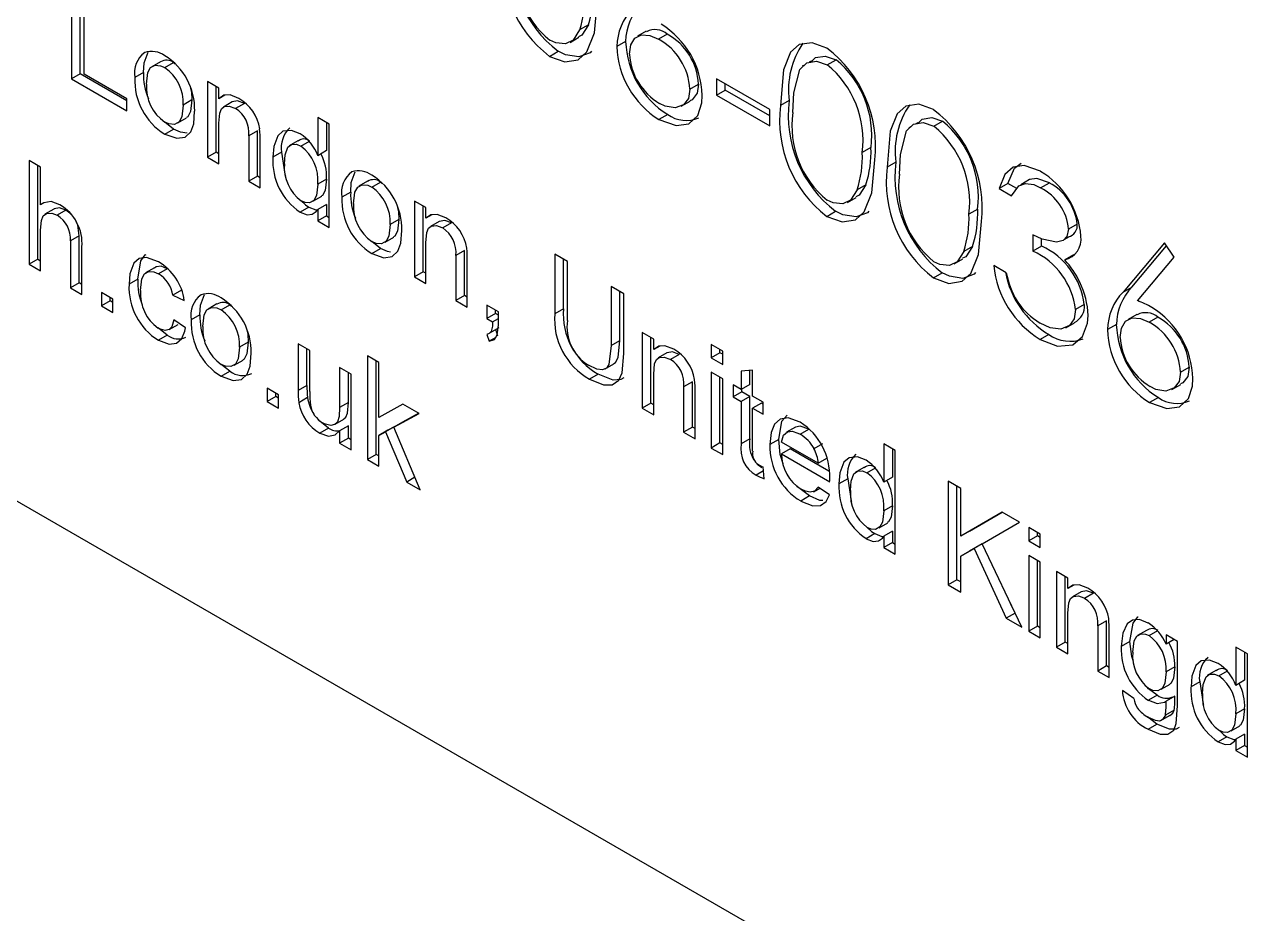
# Model space of a CAD drawing. Header units: millimetres. Extents: x 75 to 2075, y 25 to 1460.
# Drawn here: x 1835.77 to 1862.3, y 1051.86 to 1071.06 of the extents above; entities that cross this region are included whole.
import ezdxf

# ---------------------------------------------------------------- set-up
doc = ezdxf.new("R2010")
doc.units = ezdxf.units.MM
doc.header["$LTSCALE"] = 5

msp = doc.modelspace()

# ---------------------------------------------------------------- linework, layer by layer
at = {"color": 7, "linetype": 'Continuous', "lineweight": 25}
for p, q in [((1791.606, 1086.172), (1880.23, 1035.01)), ((1836.785, 1072.126), (1836.785, 1069.889)), ((1836.974, 1069.998), (1836.974, 1072.017)), ((1837.058, 1069.989), (1837.058, 1071.968)), ((1847.942, 1071.057), (1847.753, 1070.948)), ((1849.192, 1070.919), (1849.004, 1070.81)), ((1847.545, 1070.678), (1847.734, 1070.787)), ((1848.746, 1070.698), (1848.558, 1070.589)), ((1849.644, 1070.855), (1849.455, 1070.746)), ((1847.102, 1070.376), (1847.291, 1070.485)), ((1838.702, 1070.261), (1838.514, 1070.152)), ((1838.797, 1070.132), (1838.986, 1070.241)), ((1838.986, 1070.241), (1839.018, 1070.215)), ((1852.604, 1070.187), (1852.559, 1070.161)), ((1852.747, 1070.27), (1852.708, 1070.248)), ((1853.098, 1070.194), (1853.287, 1070.303)), ((1836.974, 1069.998), (1836.785, 1069.889)), ((1836.785, 1069.889), (1837.977, 1069.201)), ((1837.977, 1069.418), (1836.974, 1069.998)), ((1837.977, 1069.459), (1837.058, 1069.989)), ((1838.339, 1070.026), (1838.151, 1069.918)), ((1839.964, 1069.688), (1839.716, 1069.832)), ((1839.716, 1069.832), (1839.716, 1068.197)), ((1850.707, 1069.891), (1850.707, 1069.536)), ((1851.858, 1069.226), (1850.707, 1069.891)), ((1839.904, 1068.306), (1839.904, 1069.723)), ((1839.964, 1069.46), (1839.964, 1069.688)), ((1850.131, 1069.668), (1850.32, 1069.777)), ((1850.707, 1069.536), (1850.895, 1069.645)), ((1850.895, 1069.645), (1850.895, 1069.782)), ((1851.858, 1069.09), (1850.895, 1069.645)), ((1837.977, 1069.201), (1837.977, 1069.459)), ((1839.383, 1069.434), (1839.194, 1069.325)), ((1840.095, 1069.536), (1839.964, 1069.46)), ((1840.251, 1069.391), (1840.062, 1069.282)), ((1840.515, 1069.359), (1840.326, 1069.25)), ((1849.947, 1069.297), (1850.136, 1069.406)), ((1850.707, 1069.536), (1851.858, 1068.872)), ((1852.277, 1069.422), (1852.088, 1069.314)), ((1839.081, 1068.94), (1839.269, 1069.049)), ((1842.348, 1068.914), (1842.1, 1069.058)), ((1842.1, 1069.058), (1842.1, 1068.231)), ((1849.653, 1069.122), (1849.464, 1069.013)), ((1851.858, 1068.872), (1851.858, 1069.226)), ((1838.797, 1068.698), (1838.986, 1068.807)), ((1838.986, 1068.807), (1838.8, 1068.955)), ((1839.964, 1068.054), (1839.964, 1068.93)), ((1840.798, 1068.766), (1840.61, 1068.657)), ((1840.798, 1067.79), (1840.798, 1068.766)), ((1842.288, 1068.949), (1842.288, 1068.34)), ((1842.348, 1066.677), (1842.348, 1068.914)), ((1854.906, 1068.858), (1854.861, 1068.832)), ((1855.05, 1068.941), (1855.011, 1068.918)), ((1855.401, 1068.865), (1855.589, 1068.974)), ((1840.61, 1068.657), (1840.61, 1067.681)), ((1840.858, 1067.537), (1840.858, 1068.538)), ((1841.67, 1068.551), (1841.482, 1068.442)), ((1841.733, 1068.437), (1841.922, 1068.546)), ((1839.904, 1068.306), (1839.716, 1068.197)), ((1839.964, 1068.271), (1839.904, 1068.306)), ((1841.32, 1068.305), (1841.131, 1068.196)), ((1842.288, 1068.34), (1842.1, 1068.231)), ((1854.042, 1068.405), (1853.854, 1068.296)), ((1836.114, 1067.983), (1835.866, 1068.126)), ((1835.866, 1068.126), (1835.866, 1065.889)), ((1836.055, 1065.998), (1836.055, 1068.017)), ((1836.114, 1067.166), (1836.114, 1067.983)), ((1839.716, 1068.197), (1839.964, 1068.054)), ((1854.579, 1068.093), (1854.391, 1067.984)), ((1840.798, 1067.79), (1840.61, 1067.681)), ((1840.858, 1067.755), (1840.798, 1067.79)), ((1842.288, 1067.724), (1842.1, 1067.616)), ((1857.464, 1067.713), (1857.276, 1067.604)), ((1840.61, 1067.681), (1840.858, 1067.537)), ((1842.81, 1067.446), (1842.621, 1067.337)), ((1843.173, 1067.68), (1842.984, 1067.571)), ((1843.268, 1067.552), (1843.456, 1067.66)), ((1843.456, 1067.66), (1843.489, 1067.635)), ((1853.929, 1067.601), (1853.74, 1067.492)), ((1856.997, 1067.629), (1856.809, 1067.521)), ((1856.809, 1067.521), (1857.077, 1067.366)), ((1857.189, 1067.519), (1856.997, 1067.629)), ((1857.703, 1067.536), (1857.892, 1067.645)), ((1841.996, 1067.249), (1842.184, 1067.358)), ((1842.288, 1067.176), (1842.1, 1067.067)), ((1842.288, 1067.176), (1842.288, 1066.929)), ((1844.434, 1067.108), (1844.186, 1067.251)), ((1844.186, 1067.251), (1844.186, 1065.616)), ((1853.532, 1067.222), (1853.721, 1067.331)), ((1836.399, 1067.076), (1836.211, 1066.967)), ((1836.662, 1067.052), (1836.474, 1066.943)), ((1841.907, 1067.121), (1841.718, 1067.012)), ((1842.1, 1067.067), (1842.1, 1066.821)), ((1842.288, 1066.929), (1842.1, 1066.821)), ((1842.288, 1066.929), (1842.348, 1066.895)), ((1844.374, 1065.725), (1844.374, 1067.142)), ((1844.434, 1066.879), (1844.434, 1067.108)), ((1844.565, 1066.955), (1844.434, 1066.879)), ((1853.089, 1066.92), (1853.278, 1067.029)), ((1856.345, 1067.075), (1856.156, 1066.967)), ((1842.1, 1066.821), (1842.348, 1066.677)), ((1843.853, 1066.853), (1843.664, 1066.744)), ((1844.721, 1066.81), (1844.532, 1066.701)), ((1844.985, 1066.778), (1844.796, 1066.669)), ((1858.494, 1066.755), (1858.305, 1066.646)), ((1836.114, 1065.746), (1836.114, 1066.623)), ((1836.949, 1066.498), (1836.76, 1066.389)), ((1836.76, 1066.389), (1836.76, 1065.373)), ((1836.949, 1065.482), (1836.949, 1066.498)), ((1843.551, 1066.36), (1843.74, 1066.468)), ((1857.538, 1066.524), (1857.538, 1066.169)), ((1857.726, 1066.278), (1857.726, 1066.431)), ((1858.219, 1066.428), (1858.304, 1066.477)), ((1837.009, 1065.229), (1837.009, 1066.26)), ((1843.268, 1066.118), (1843.456, 1066.226)), ((1843.456, 1066.226), (1843.27, 1066.375)), ((1844.434, 1065.473), (1844.434, 1066.349)), ((1845.269, 1066.185), (1845.08, 1066.076)), ((1845.269, 1065.209), (1845.269, 1066.185)), ((1856.231, 1066.272), (1856.043, 1066.163)), ((1857.726, 1066.278), (1857.538, 1066.169)), ((1860.378, 1066.347), (1859.484, 1065.285)), ((1859.673, 1065.394), (1860.421, 1066.283)), ((1860.585, 1066.039), (1860.378, 1066.347)), ((1836.055, 1065.998), (1835.866, 1065.889)), ((1835.866, 1065.889), (1836.114, 1065.746)), ((1836.055, 1065.998), (1836.114, 1065.963)), ((1845.08, 1066.076), (1845.08, 1065.1)), ((1845.328, 1064.957), (1845.328, 1065.957)), ((1847.489, 1065.946), (1847.216, 1066.104)), ((1847.216, 1066.104), (1847.216, 1064.817)), ((1847.404, 1064.926), (1847.404, 1065.995)), ((1847.489, 1064.674), (1847.489, 1065.946)), ((1855.835, 1065.893), (1856.024, 1066.002)), ((1856.962, 1065.704), (1856.693, 1065.859)), ((1858.413, 1066.089), (1858.224, 1065.98)), ((1859.794, 1065.099), (1860.585, 1066.039)), ((1838.573, 1065.81), (1838.384, 1065.701)), ((1838.852, 1065.788), (1838.664, 1065.679)), ((1844.374, 1065.725), (1844.186, 1065.616)), ((1844.186, 1065.616), (1844.434, 1065.473)), ((1844.434, 1065.691), (1844.374, 1065.725)), ((1855.392, 1065.591), (1855.58, 1065.7)), ((1836.949, 1065.482), (1836.76, 1065.373)), ((1836.76, 1065.373), (1837.009, 1065.229)), ((1837.009, 1065.447), (1836.949, 1065.482)), ((1838.215, 1065.562), (1838.027, 1065.453)), ((1839.159, 1065.324), (1838.97, 1065.215)), ((1848.433, 1065.402), (1848.433, 1064.129)), ((1848.706, 1065.244), (1848.433, 1065.402)), ((1859.484, 1065.285), (1859.673, 1065.394)), ((1837.679, 1065.129), (1837.431, 1065.273)), ((1837.431, 1065.273), (1837.431, 1064.986)), ((1837.619, 1065.095), (1837.431, 1064.986)), ((1837.619, 1065.095), (1837.619, 1065.164)), ((1837.679, 1065.06), (1837.619, 1065.095)), ((1837.679, 1064.842), (1837.679, 1065.129)), ((1838.97, 1065.215), (1839.219, 1065.101)), ((1845.269, 1065.209), (1845.08, 1065.1)), ((1845.08, 1065.1), (1845.328, 1064.957)), ((1845.328, 1065.174), (1845.269, 1065.209)), ((1848.621, 1064.238), (1848.621, 1065.293)), ((1848.706, 1063.957), (1848.706, 1065.244)), ((1837.431, 1064.986), (1837.679, 1064.842)), ((1839.556, 1064.794), (1839.368, 1064.685)), ((1839.919, 1065.028), (1839.731, 1064.919)), ((1840.014, 1064.9), (1840.203, 1065.008)), ((1840.203, 1065.008), (1840.235, 1064.983)), ((1845.999, 1064.856), (1845.75, 1065)), ((1845.75, 1065), (1845.75, 1064.713)), ((1845.939, 1064.822), (1845.75, 1064.713)), ((1845.939, 1064.822), (1845.939, 1064.891)), ((1845.999, 1064.787), (1845.939, 1064.822)), ((1845.999, 1064.57), (1845.999, 1064.856)), ((1847.404, 1064.926), (1847.216, 1064.817)), ((1858.647, 1065.015), (1858.459, 1064.906)), ((1859.784, 1064.804), (1859.596, 1064.695)), ((1838.894, 1064.477), (1839.083, 1064.586)), ((1839.244, 1064.513), (1838.995, 1064.685)), ((1845.75, 1064.713), (1845.874, 1064.642)), ((1845.874, 1064.642), (1845.999, 1064.714)), ((1858.249, 1064.514), (1858.438, 1064.623)), ((1859.338, 1064.583), (1859.15, 1064.474)), ((1860.236, 1064.741), (1860.047, 1064.632)), ((1838.851, 1064.355), (1838.662, 1064.505)), ((1838.851, 1064.355), (1838.662, 1064.246)), ((1845.75, 1064.369), (1845.8, 1064.225)), ((1845.941, 1064.307), (1845.8, 1064.225)), ((1845.826, 1064.41), (1846.015, 1064.519)), ((1845.989, 1064.334), (1845.94, 1064.476)), ((1849.352, 1064.269), (1849.103, 1064.412)), ((1849.103, 1064.412), (1849.103, 1062.778)), ((1849.292, 1062.886), (1849.292, 1064.303)), ((1849.352, 1064.041), (1849.352, 1064.269)), ((1857.88, 1064.372), (1857.692, 1064.263)), ((1840.599, 1064.201), (1840.411, 1064.092)), ((1841.926, 1064.025), (1841.678, 1064.169)), ((1841.678, 1064.169), (1841.678, 1063.161)), ((1841.866, 1063.27), (1841.866, 1064.06)), ((1841.926, 1063.136), (1841.926, 1064.025)), ((1848.433, 1064.129), (1848.621, 1064.238)), ((1849.483, 1064.116), (1849.352, 1064.041)), ((1850.842, 1064.011), (1850.593, 1064.154)), ((1850.593, 1064.154), (1850.593, 1063.867)), ((1850.782, 1063.976), (1850.782, 1064.045)), ((1850.842, 1063.724), (1850.842, 1064.011)), ((1840.298, 1063.708), (1840.486, 1063.816)), ((1843.42, 1063.765), (1843.172, 1063.908)), ((1843.172, 1063.908), (1843.172, 1061.671)), ((1843.36, 1061.78), (1843.36, 1063.8)), ((1843.42, 1062.578), (1843.42, 1063.765)), ((1848.306, 1063.624), (1848.494, 1063.733)), ((1849.638, 1063.972), (1849.45, 1063.863)), ((1849.902, 1063.939), (1849.714, 1063.83)), ((1850.782, 1063.976), (1850.593, 1063.867)), ((1850.593, 1063.867), (1850.842, 1063.724)), ((1850.842, 1063.942), (1850.782, 1063.976)), ((1840.014, 1063.466), (1840.203, 1063.574)), ((1840.203, 1063.574), (1840.017, 1063.723)), ((1842.82, 1063.509), (1842.572, 1063.653)), ((1842.572, 1063.653), (1842.572, 1062.794)), ((1842.76, 1062.903), (1842.76, 1063.544)), ((1842.82, 1061.875), (1842.82, 1063.509)), ((1848.154, 1063.515), (1847.965, 1063.406)), ((1849.352, 1062.634), (1849.352, 1063.511)), ((1850.842, 1063.409), (1850.593, 1063.552)), ((1850.593, 1063.552), (1850.593, 1061.917)), ((1851.487, 1063.597), (1851.239, 1063.577)), ((1851.239, 1063.577), (1851.239, 1063.179)), ((1851.428, 1063.288), (1851.428, 1063.592)), ((1851.487, 1063.036), (1851.487, 1063.597)), ((1860.723, 1063.553), (1860.912, 1063.662)), ((1841.255, 1063.065), (1841.007, 1063.208)), ((1841.007, 1063.208), (1841.007, 1062.921)), ((1841.866, 1063.27), (1841.678, 1063.161)), ((1850.186, 1063.346), (1849.997, 1063.237)), ((1849.997, 1063.237), (1849.997, 1062.261)), ((1850.186, 1062.37), (1850.186, 1063.346)), ((1850.782, 1062.026), (1850.782, 1063.443)), ((1850.842, 1061.774), (1850.842, 1063.409)), ((1851.239, 1063.179), (1851.065, 1063.28)), ((1851.065, 1063.28), (1851.065, 1063.021)), ((1851.428, 1063.288), (1851.239, 1063.179)), ((1860.539, 1063.183), (1860.728, 1063.291)), ((1841.196, 1063.03), (1841.007, 1062.921)), ((1841.196, 1063.03), (1841.196, 1063.099)), ((1841.255, 1062.996), (1841.196, 1063.03)), ((1841.255, 1062.778), (1841.255, 1063.065)), ((1841.88, 1063.005), (1841.691, 1062.896)), ((1850.246, 1062.118), (1850.246, 1063.118)), ((1851.254, 1063.13), (1851.065, 1063.021)), ((1851.065, 1063.021), (1851.239, 1062.921)), ((1851.428, 1063.03), (1851.239, 1062.921)), ((1851.254, 1063.13), (1851.254, 1063.188)), ((1851.428, 1063.03), (1851.254, 1063.13)), ((1851.428, 1062.113), (1851.428, 1063.03)), ((1851.711, 1062.907), (1851.487, 1063.036)), ((1860.245, 1063.007), (1860.056, 1062.898)), ((1841.007, 1062.921), (1841.255, 1062.778)), ((1842.76, 1062.903), (1842.572, 1062.794)), ((1843.939, 1062.863), (1843.42, 1062.578)), ((1844.28, 1062.666), (1843.93, 1062.475)), ((1844.285, 1062.663), (1843.939, 1062.863)), ((1849.292, 1062.886), (1849.103, 1062.778)), ((1849.103, 1062.778), (1849.352, 1062.634)), ((1849.352, 1062.852), (1849.292, 1062.886)), ((1851.239, 1062.921), (1851.239, 1062.004)), ((1851.676, 1062.887), (1851.487, 1062.778)), ((1851.487, 1061.85), (1851.487, 1062.778)), ((1851.487, 1062.778), (1851.711, 1062.649)), ((1851.711, 1062.866), (1851.676, 1062.887)), ((1851.711, 1062.649), (1851.711, 1062.907)), ((1842.475, 1062.431), (1842.664, 1062.54)), ((1843.742, 1062.366), (1844.285, 1062.663)), ((1843.93, 1062.475), (1843.742, 1062.366)), ((1842.33, 1062.347), (1842.141, 1062.238)), ((1842.76, 1062.394), (1842.572, 1062.285)), ((1842.572, 1062.285), (1842.572, 1062.018)), ((1842.76, 1062.127), (1842.76, 1062.394)), ((1843.609, 1062.299), (1843.42, 1062.19)), ((1843.42, 1062.19), (1843.563, 1062.268)), ((1843.42, 1061.528), (1843.42, 1062.19)), ((1843.751, 1062.377), (1843.563, 1062.268)), ((1843.563, 1062.268), (1844.02, 1061.182)), ((1843.751, 1062.377), (1843.609, 1062.299)), ((1844.31, 1061.014), (1843.742, 1062.366)), ((1843.753, 1062.373), (1843.751, 1062.377)), ((1850.186, 1062.37), (1849.997, 1062.261)), ((1849.997, 1062.261), (1850.246, 1062.118)), ((1850.246, 1062.336), (1850.186, 1062.37)), ((1852.41, 1062.37), (1852.221, 1062.261)), ((1852.513, 1062.214), (1852.702, 1062.323)), ((1842.76, 1062.127), (1842.572, 1062.018)), ((1842.572, 1062.018), (1842.82, 1061.875)), ((1842.82, 1062.092), (1842.76, 1062.127)), ((1850.782, 1062.026), (1850.593, 1061.917)), ((1850.593, 1061.917), (1850.842, 1061.774)), ((1850.842, 1061.992), (1850.782, 1062.026)), ((1851.428, 1062.113), (1851.239, 1062.004)), ((1852.049, 1062.098), (1851.86, 1061.99)), ((1852.903, 1061.588), (1852.108, 1062.046)), ((1852.297, 1061.897), (1852.108, 1061.788)), ((1853.133, 1061.415), (1852.297, 1061.897)), ((1852.812, 1061.905), (1853, 1062.014)), ((1854.567, 1061.86), (1854.319, 1062.004)), ((1854.319, 1062.004), (1854.319, 1061.177)), ((1854.507, 1061.895), (1854.507, 1061.286)), ((1843.36, 1061.78), (1843.172, 1061.671)), ((1843.172, 1061.671), (1843.42, 1061.528)), ((1843.42, 1061.746), (1843.36, 1061.78)), ((1852.108, 1061.788), (1853.15, 1061.187)), ((1852.903, 1061.588), (1853.092, 1061.697)), ((1854.567, 1059.623), (1854.567, 1061.86)), ((1851.719, 1061.422), (1851.561, 1061.33)), ((1851.736, 1061.254), (1851.711, 1061.509)), ((1853.889, 1061.497), (1853.701, 1061.388)), ((1853.952, 1061.383), (1854.141, 1061.492)), ((1844.197, 1061.284), (1844.02, 1061.182)), ((1844.02, 1061.182), (1844.31, 1061.014)), ((1853.144, 1060.904), (1852.9, 1061.073)), ((1853.539, 1061.251), (1853.35, 1061.142)), ((1854.507, 1061.286), (1854.319, 1061.177)), ((1855.983, 1061.043), (1855.709, 1061.201)), ((1855.709, 1061.201), (1855.709, 1058.964)), ((1855.898, 1059.073), (1855.898, 1061.092)), ((1852.716, 1060.881), (1852.527, 1060.772)), ((1852.799, 1060.971), (1852.934, 1061.049)), ((1855.983, 1060.012), (1855.983, 1061.043)), ((1854.507, 1060.671), (1854.319, 1060.562)), ((1854.215, 1060.195), (1854.403, 1060.304)), ((1856.875, 1060.528), (1855.983, 1060.012)), ((1856.171, 1060.121), (1856.875, 1060.528)), ((1856.44, 1059.844), (1857.249, 1060.312)), ((1857.249, 1060.312), (1856.875, 1060.528)), ((1854.126, 1060.067), (1853.937, 1059.958)), ((1854.507, 1060.122), (1854.319, 1060.014)), ((1854.319, 1060.014), (1854.319, 1059.767)), ((1854.507, 1060.122), (1854.507, 1059.876)), ((1856.171, 1060.121), (1855.983, 1060.012)), ((1857.696, 1060.054), (1857.448, 1060.197)), ((1857.448, 1060.197), (1857.448, 1059.91)), ((1857.636, 1060.019), (1857.448, 1059.91)), ((1857.636, 1060.019), (1857.636, 1060.088)), ((1857.696, 1059.985), (1857.636, 1060.019)), ((1857.696, 1059.767), (1857.696, 1060.054)), ((1854.507, 1059.876), (1854.319, 1059.767)), ((1854.319, 1059.767), (1854.567, 1059.623)), ((1854.507, 1059.876), (1854.567, 1059.841)), ((1856.44, 1059.844), (1856.171, 1059.689)), ((1856.44, 1059.844), (1856.267, 1059.744)), ((1857.299, 1058.046), (1856.44, 1059.844)), ((1857.448, 1059.91), (1857.696, 1059.767)), ((1855.983, 1059.58), (1856.267, 1059.744)), ((1856.171, 1059.689), (1855.983, 1059.58)), ((1855.983, 1058.806), (1855.983, 1059.58)), ((1856.267, 1059.744), (1856.962, 1058.241)), ((1857.696, 1059.452), (1857.448, 1059.595)), ((1857.448, 1059.595), (1857.448, 1057.96)), ((1857.636, 1058.069), (1857.636, 1059.486)), ((1857.696, 1057.817), (1857.696, 1059.452)), ((1858.292, 1059.107), (1858.044, 1059.251)), ((1858.044, 1059.251), (1858.044, 1057.616)), ((1855.898, 1059.073), (1855.709, 1058.964)), ((1855.709, 1058.964), (1855.983, 1058.806)), ((1855.983, 1059.024), (1855.898, 1059.073)), ((1858.232, 1057.725), (1858.232, 1059.142)), ((1858.292, 1058.879), (1858.292, 1059.107)), ((1858.423, 1058.955), (1858.292, 1058.879)), ((1858.579, 1058.81), (1858.39, 1058.701)), ((1858.843, 1058.778), (1858.654, 1058.669)), ((1857.151, 1058.349), (1857.056, 1058.554)), ((1857.151, 1058.349), (1856.962, 1058.241)), ((1856.962, 1058.241), (1857.299, 1058.046)), ((1857.155, 1058.347), (1857.151, 1058.349)), ((1858.292, 1057.473), (1858.292, 1058.349)), ((1859.127, 1058.185), (1858.938, 1058.076)), ((1859.127, 1057.209), (1859.127, 1058.185)), ((1857.636, 1058.069), (1857.448, 1057.96)), ((1857.448, 1057.96), (1857.696, 1057.817)), ((1857.696, 1058.035), (1857.636, 1058.069)), ((1858.938, 1058.076), (1858.938, 1057.1)), ((1859.186, 1056.957), (1859.186, 1057.957)), ((1859.986, 1057.978), (1859.797, 1057.869)), ((1860.048, 1057.864), (1860.237, 1057.973)), ((1858.232, 1057.725), (1858.044, 1057.616)), ((1858.292, 1057.691), (1858.232, 1057.725)), ((1859.633, 1057.739), (1859.444, 1057.63)), ((1860.661, 1057.74), (1860.413, 1057.883)), ((1860.413, 1057.883), (1860.413, 1057.683)), ((1860.586, 1057.783), (1860.413, 1057.683)), ((1860.661, 1056.347), (1860.661, 1057.74)), ((1858.044, 1057.616), (1858.292, 1057.473)), ((1862.167, 1057.473), (1861.918, 1057.617)), ((1861.918, 1057.617), (1861.918, 1056.79)), ((1862.107, 1057.508), (1862.107, 1056.899)), ((1862.167, 1055.236), (1862.167, 1057.473)), ((1859.127, 1057.209), (1858.938, 1057.1)), ((1858.938, 1057.1), (1859.186, 1056.957)), ((1859.186, 1057.174), (1859.127, 1057.209)), ((1860.601, 1057.191), (1860.413, 1057.082)), ((1861.489, 1057.11), (1861.3, 1057.001)), ((1861.552, 1056.996), (1861.74, 1057.105)), ((1861.138, 1056.864), (1860.95, 1056.755)), ((1862.107, 1056.899), (1861.918, 1056.79)), ((1859.717, 1056.507), (1859.469, 1056.679)), ((1860.223, 1056.576), (1860.034, 1056.467)), ((1860.308, 1056.705), (1860.497, 1056.814)), ((1860.601, 1056.558), (1860.413, 1056.45)), ((1860.214, 1055.95), (1860.009, 1056.111)), ((1860.299, 1056.028), (1860.488, 1056.137)), ((1860.584, 1056.253), (1860.396, 1056.145)), ((1862.107, 1056.283), (1861.918, 1056.175)), ((1860.025, 1055.841), (1860.214, 1055.95)), ((1861.814, 1055.808), (1862.003, 1055.917)), ((1861.725, 1055.68), (1861.537, 1055.571)), ((1862.107, 1055.735), (1861.918, 1055.626)), ((1861.918, 1055.626), (1861.918, 1055.38)), ((1862.107, 1055.735), (1862.107, 1055.488)), ((1862.107, 1055.488), (1861.918, 1055.38)), ((1861.918, 1055.38), (1862.167, 1055.236)), ((1862.107, 1055.488), (1862.167, 1055.454))]:
    msp.add_line(p, q, dxfattribs=at)
at = {"color": 7, "linetype": 'Continuous', "lineweight": 25, "flags": 128}
for points in [[(1847.102, 1070.376), (1847.434, 1070.257), (1847.72, 1070.303), (1847.908, 1070.471), (1848.076, 1070.885), (1848.135, 1071.596)], [(1847.753, 1070.948), (1847.614, 1070.726), (1847.447, 1070.648), (1847.241, 1070.667), (1847.111, 1070.726)], [(1847.942, 1071.057), (1847.802, 1070.834), (1847.728, 1070.799)], [(1848.826, 1070.421), (1848.855, 1070.622), (1848.945, 1070.767), (1849.086, 1070.84), (1849.271, 1070.828), (1849.455, 1070.746)], [(1853.089, 1070.554), (1852.769, 1070.671), (1852.492, 1070.63), (1852.307, 1070.467), (1852.151, 1070.088), (1852.088, 1069.314)], [(1838.339, 1070.026), (1838.354, 1070.236), (1838.435, 1070.464)], [(1848.006, 1070.491), (1847.978, 1070.455), (1847.738, 1070.364), (1847.444, 1070.411), (1847.291, 1070.485)], [(1852.754, 1070.259), (1852.845, 1070.348), (1853.055, 1070.383), (1853.287, 1070.303)], [(1838.399, 1069.775), (1838.43, 1070.024), (1838.49, 1070.132), (1838.591, 1070.184), (1838.707, 1070.173), (1838.797, 1070.132)], [(1852.357, 1069.16), (1852.374, 1069.586), (1852.508, 1070.094), (1852.657, 1070.239), (1852.867, 1070.275), (1853.098, 1070.194)], [(1839.35, 1069.692), (1839.371, 1069.61), (1839.383, 1069.434)], [(1850.131, 1069.668), (1850.099, 1069.469), (1849.997, 1069.328), (1849.817, 1069.261), (1849.602, 1069.299), (1849.479, 1069.359)], [(1850.32, 1069.777), (1850.288, 1069.578), (1850.185, 1069.437), (1850.131, 1069.416)], [(1839.194, 1069.325), (1839.164, 1069.073), (1839.105, 1068.962), (1839.006, 1068.907), (1838.888, 1068.916), (1838.797, 1068.956)], [(1839.383, 1069.434), (1839.353, 1069.182), (1839.294, 1069.071), (1839.266, 1069.056)], [(1840.395, 1069.468), (1840.207, 1069.542), (1840.072, 1069.535), (1839.964, 1069.46)], [(1839.964, 1068.93), (1839.985, 1069.152), (1840.023, 1069.245), (1840.08, 1069.291), (1840.189, 1069.302), (1840.309, 1069.259), (1840.326, 1069.25)], [(1840.515, 1069.359), (1840.369, 1069.412), (1840.251, 1069.391), (1840.251, 1069.391)], [(1849.464, 1069.013), (1849.839, 1068.882), (1850.108, 1068.92), (1850.303, 1069.1), (1850.39, 1069.371), (1850.4, 1069.532)], [(1855.392, 1069.225), (1855.072, 1069.341), (1854.795, 1069.301), (1854.609, 1069.138), (1854.454, 1068.759), (1854.391, 1067.984)], [(1838.797, 1068.698), (1839.059, 1068.606), (1839.234, 1068.63), (1839.36, 1068.746), (1839.421, 1068.92), (1839.442, 1069.195)], [(1855.057, 1068.93), (1855.148, 1069.018), (1855.358, 1069.054), (1855.589, 1068.974)], [(1839.282, 1068.719), (1839.137, 1068.739), (1838.986, 1068.807)], [(1841.717, 1068.705), (1841.529, 1068.778), (1841.349, 1068.76), (1841.237, 1068.662), (1841.151, 1068.432), (1841.131, 1068.196)], [(1854.659, 1067.831), (1854.676, 1068.256), (1854.811, 1068.765), (1854.959, 1068.909), (1855.169, 1068.945), (1855.401, 1068.865)], [(1841.32, 1068.305), (1841.392, 1067.829), (1841.403, 1067.803)], [(1841.38, 1068.053), (1841.394, 1068.252), (1841.456, 1068.415), (1841.534, 1068.472), (1841.638, 1068.476), (1841.733, 1068.437)], [(1853.089, 1066.92), (1853.421, 1066.801), (1853.707, 1066.847), (1853.895, 1067.015), (1854.063, 1067.429), (1854.122, 1068.139)], [(1857.7, 1067.893), (1857.35, 1068.017), (1857.108, 1067.98), (1856.93, 1067.824), (1856.809, 1067.521)], [(1856.997, 1067.629), (1857.137, 1067.958), (1857.283, 1068.068)], [(1842.288, 1067.724), (1842.259, 1067.479), (1842.202, 1067.374), (1842.181, 1067.363)], [(1842.81, 1067.446), (1842.824, 1067.655), (1842.905, 1067.883)], [(1857.892, 1067.645), (1857.621, 1067.74), (1857.465, 1067.713), (1857.465, 1067.712)], [(1842.1, 1067.616), (1842.071, 1067.37), (1842.013, 1067.265), (1841.918, 1067.214), (1841.825, 1067.22), (1841.743, 1067.256)], [(1842.87, 1067.194), (1842.9, 1067.443), (1842.961, 1067.551), (1843.061, 1067.604), (1843.178, 1067.593), (1843.268, 1067.552)], [(1853.74, 1067.492), (1853.6, 1067.269), (1853.434, 1067.192), (1853.227, 1067.211), (1853.098, 1067.27)], [(1853.929, 1067.601), (1853.789, 1067.378), (1853.714, 1067.343)], [(1857.077, 1067.366), (1857.231, 1067.576), (1857.377, 1067.632), (1857.556, 1067.605), (1857.703, 1067.536)], [(1836.53, 1067.169), (1836.342, 1067.238), (1836.187, 1067.215), (1836.114, 1067.166)], [(1841.736, 1067.261), (1841.835, 1067.168), (1841.907, 1067.121)], [(1836.114, 1066.623), (1836.133, 1066.833), (1836.173, 1066.93), (1836.247, 1066.985), (1836.358, 1066.989), (1836.474, 1066.943)], [(1836.662, 1067.052), (1836.522, 1067.101), (1836.406, 1067.08), (1836.401, 1067.074)], [(1836.773, 1066.965), (1836.722, 1067.013), (1836.662, 1067.052)], [(1841.718, 1067.012), (1841.87, 1066.954), (1841.982, 1066.964), (1842.068, 1067.025), (1842.1, 1067.067)], [(1841.907, 1067.121), (1842.058, 1067.063), (1842.099, 1067.066)], [(1843.821, 1067.112), (1843.841, 1067.029), (1843.853, 1066.853)], [(1844.865, 1066.887), (1844.678, 1066.962), (1844.542, 1066.954), (1844.434, 1066.879)], [(1853.993, 1067.035), (1853.965, 1066.998), (1853.725, 1066.908), (1853.431, 1066.955), (1853.278, 1067.029)], [(1836.949, 1066.498), (1836.918, 1066.733), (1836.887, 1066.806)], [(1843.664, 1066.744), (1843.635, 1066.493), (1843.576, 1066.382), (1843.476, 1066.326), (1843.358, 1066.335), (1843.268, 1066.376)], [(1843.853, 1066.853), (1843.823, 1066.602), (1843.764, 1066.491), (1843.736, 1066.475)], [(1844.434, 1066.349), (1844.455, 1066.571), (1844.493, 1066.664), (1844.55, 1066.71), (1844.659, 1066.721), (1844.779, 1066.678), (1844.796, 1066.669)], [(1844.985, 1066.778), (1844.839, 1066.831), (1844.722, 1066.811), (1844.721, 1066.81)], [(1855.392, 1065.591), (1855.724, 1065.472), (1856.01, 1065.517), (1856.198, 1065.686), (1856.366, 1066.099), (1856.425, 1066.81)], [(1858.305, 1066.646), (1858.271, 1066.484), (1858.19, 1066.396), (1858.046, 1066.361), (1857.736, 1066.426), (1857.538, 1066.524)], [(1843.268, 1066.118), (1843.529, 1066.025), (1843.704, 1066.05), (1843.831, 1066.165), (1843.892, 1066.339), (1843.913, 1066.614)], [(1843.669, 1066.15), (1843.607, 1066.158), (1843.456, 1066.226)], [(1856.043, 1066.163), (1855.903, 1065.94), (1855.737, 1065.862), (1855.53, 1065.881), (1855.401, 1065.94)], [(1856.231, 1066.272), (1856.092, 1066.049), (1856.017, 1066.014)], [(1838.662, 1065.938), (1838.402, 1066.03), (1838.243, 1066.012), (1838.126, 1065.912), (1838.044, 1065.677), (1838.027, 1065.453)], [(1838.215, 1065.562), (1838.281, 1065.958), (1838.377, 1066.089), (1838.398, 1066.096)], [(1838.275, 1065.317), (1838.304, 1065.571), (1838.358, 1065.677), (1838.451, 1065.731), (1838.559, 1065.725), (1838.664, 1065.679)], [(1838.852, 1065.788), (1838.716, 1065.841), (1838.614, 1065.832), (1838.577, 1065.804)], [(1856.296, 1065.706), (1856.268, 1065.669), (1856.028, 1065.579), (1855.734, 1065.626), (1855.58, 1065.7)], [(1839.556, 1064.794), (1839.571, 1065.003), (1839.652, 1065.231)], [(1839.616, 1064.542), (1839.647, 1064.791), (1839.707, 1064.899), (1839.808, 1064.952), (1839.924, 1064.941), (1840.014, 1064.9)], [(1858.459, 1064.906), (1858.427, 1064.707), (1858.326, 1064.562), (1858.14, 1064.484), (1857.913, 1064.515), (1857.697, 1064.615)], [(1838.995, 1064.685), (1838.951, 1064.537), (1838.892, 1064.475), (1838.808, 1064.457), (1838.707, 1064.482), (1838.654, 1064.509)], [(1845.874, 1064.642), (1845.868, 1064.545), (1845.841, 1064.434), (1845.802, 1064.387), (1845.75, 1064.369)], [(1845.8, 1064.225), (1845.914, 1064.263), (1845.974, 1064.362), (1845.999, 1064.57)], [(1857.692, 1064.263), (1858.067, 1064.115), (1858.401, 1064.144), (1858.607, 1064.324), (1858.716, 1064.616), (1858.727, 1064.781)], [(1859.418, 1064.307), (1859.447, 1064.507), (1859.537, 1064.653), (1859.678, 1064.725), (1859.863, 1064.713), (1860.047, 1064.632)], [(1838.662, 1064.246), (1838.893, 1064.162), (1839.048, 1064.183), (1839.163, 1064.28), (1839.23, 1064.438), (1839.244, 1064.513)], [(1840.567, 1064.46), (1840.588, 1064.377), (1840.599, 1064.201)], [(1840.411, 1064.092), (1840.381, 1063.841), (1840.322, 1063.73), (1840.223, 1063.674), (1840.105, 1063.683), (1840.014, 1063.724)], [(1840.599, 1064.201), (1840.57, 1063.95), (1840.511, 1063.839), (1840.482, 1063.823)], [(1848.433, 1064.129), (1848.382, 1063.724), (1848.331, 1063.642), (1848.248, 1063.607), (1848.122, 1063.623), (1847.944, 1063.705)], [(1848.49, 1063.74), (1848.53, 1063.762), (1848.584, 1063.869), (1848.621, 1064.238)], [(1849.783, 1064.049), (1849.595, 1064.123), (1849.459, 1064.115), (1849.352, 1064.041)], [(1849.902, 1063.939), (1849.756, 1063.992), (1849.639, 1063.972), (1849.639, 1063.971)], [(1840.014, 1063.466), (1840.276, 1063.373), (1840.451, 1063.398), (1840.577, 1063.513), (1840.638, 1063.687), (1840.659, 1063.962)], [(1847.965, 1063.406), (1848.269, 1063.28), (1848.455, 1063.284), (1848.597, 1063.381), (1848.667, 1063.543), (1848.706, 1063.957)], [(1849.352, 1063.511), (1849.372, 1063.732), (1849.411, 1063.825), (1849.467, 1063.871), (1849.577, 1063.882), (1849.697, 1063.839), (1849.714, 1063.83)], [(1848.707, 1063.436), (1848.642, 1063.393), (1848.475, 1063.385), (1848.154, 1063.515)], [(1860.723, 1063.553), (1860.692, 1063.355), (1860.589, 1063.213), (1860.409, 1063.146), (1860.194, 1063.184), (1860.071, 1063.244)], [(1860.912, 1063.662), (1860.88, 1063.463), (1860.777, 1063.322), (1860.723, 1063.302)], [(1860.056, 1062.898), (1860.431, 1062.767), (1860.701, 1062.806), (1860.895, 1062.985), (1860.982, 1063.256), (1860.992, 1063.417)], [(1842.572, 1062.794), (1842.559, 1062.595), (1842.522, 1062.48), (1842.461, 1062.423), (1842.379, 1062.406), (1842.265, 1062.429), (1842.208, 1062.457)], [(1842.661, 1062.544), (1842.707, 1062.584), (1842.741, 1062.671), (1842.76, 1062.903)], [(1842.33, 1062.347), (1842.142, 1062.493), (1842.098, 1062.546)], [(1852.514, 1062.472), (1852.252, 1062.567), (1852.082, 1062.541), (1851.956, 1062.431), (1851.884, 1062.25), (1851.86, 1061.99)], [(1852.049, 1062.098), (1852.118, 1062.493), (1852.23, 1062.627), (1852.233, 1062.628)], [(1842.141, 1062.238), (1842.329, 1062.171), (1842.477, 1062.2), (1842.572, 1062.285)], [(1852.108, 1062.046), (1852.15, 1062.197), (1852.237, 1062.268), (1852.339, 1062.279), (1852.465, 1062.24), (1852.513, 1062.214)], [(1852.702, 1062.323), (1852.514, 1062.389), (1852.41, 1062.368)], [(1852.143, 1061.575), (1852.08, 1061.78), (1852.049, 1062.098)], [(1851.683, 1061.487), (1851.605, 1061.544), (1851.54, 1061.618)], [(1853.936, 1061.651), (1853.748, 1061.724), (1853.568, 1061.706), (1853.455, 1061.608), (1853.37, 1061.378), (1853.35, 1061.142)], [(1853.598, 1060.999), (1853.613, 1061.198), (1853.675, 1061.361), (1853.753, 1061.418), (1853.857, 1061.422), (1853.952, 1061.383)], [(1852.716, 1060.881), (1852.458, 1061.077), (1852.442, 1061.097)], [(1852.9, 1061.073), (1852.821, 1060.983), (1852.731, 1060.96), (1852.627, 1060.982), (1852.531, 1061.028)], [(1853.539, 1061.251), (1853.611, 1060.775), (1853.622, 1060.749)], [(1852.527, 1060.772), (1852.786, 1060.667), (1852.949, 1060.674), (1853.073, 1060.76), (1853.144, 1060.904)], [(1853.003, 1060.781), (1852.934, 1060.785), (1852.716, 1060.881)], [(1854.319, 1060.562), (1854.289, 1060.316), (1854.232, 1060.211), (1854.137, 1060.16), (1854.044, 1060.166), (1853.962, 1060.202)], [(1854.507, 1060.671), (1854.478, 1060.425), (1854.421, 1060.32), (1854.4, 1060.309)], [(1853.937, 1059.958), (1854.089, 1059.9), (1854.201, 1059.91), (1854.287, 1059.971), (1854.319, 1060.014)], [(1853.955, 1060.207), (1854.053, 1060.114), (1854.126, 1060.067)], [(1854.126, 1060.067), (1854.277, 1060.009), (1854.318, 1060.013)], [(1858.723, 1058.887), (1858.536, 1058.961), (1858.4, 1058.954), (1858.292, 1058.879)], [(1858.292, 1058.349), (1858.313, 1058.571), (1858.351, 1058.664), (1858.408, 1058.71), (1858.518, 1058.721), (1858.638, 1058.678), (1858.654, 1058.669)], [(1858.843, 1058.778), (1858.697, 1058.831), (1858.58, 1058.811), (1858.579, 1058.81)], [(1860.023, 1058.137), (1859.835, 1058.21), (1859.686, 1058.2), (1859.573, 1058.119), (1859.478, 1057.918), (1859.444, 1057.63)], [(1859.633, 1057.739), (1859.703, 1058.132), (1859.801, 1058.267), (1859.809, 1058.27)], [(1859.692, 1057.507), (1859.722, 1057.749), (1859.78, 1057.854), (1859.876, 1057.905), (1859.971, 1057.898), (1860.048, 1057.864)], [(1859.705, 1057.306), (1859.67, 1057.411), (1859.633, 1057.739)], [(1860.601, 1057.191), (1860.574, 1056.944), (1860.52, 1056.836), (1860.493, 1056.82)], [(1861.536, 1057.264), (1861.348, 1057.337), (1861.168, 1057.319), (1861.055, 1057.221), (1860.97, 1056.991), (1860.95, 1056.755)], [(1860.413, 1057.082), (1860.385, 1056.835), (1860.331, 1056.727), (1860.237, 1056.672), (1860.128, 1056.68), (1860.052, 1056.715)], [(1861.138, 1056.864), (1861.211, 1056.388), (1861.222, 1056.362)], [(1861.198, 1056.612), (1861.213, 1056.811), (1861.274, 1056.974), (1861.352, 1057.031), (1861.457, 1057.035), (1861.552, 1056.996)], [(1860.223, 1056.576), (1860.035, 1056.717), (1860.003, 1056.754)], [(1860.025, 1055.841), (1860.286, 1055.734), (1860.451, 1055.738), (1860.577, 1055.826), (1860.633, 1055.968), (1860.661, 1056.347)], [(1860.034, 1056.467), (1860.222, 1056.399), (1860.375, 1056.426), (1860.413, 1056.45)], [(1860.396, 1056.145), (1860.338, 1056.05), (1860.268, 1056.02), (1860.181, 1056.029), (1860.03, 1056.097)], [(1860.487, 1056.138), (1860.492, 1056.138), (1860.555, 1056.189), (1860.584, 1056.253)], [(1861.918, 1056.175), (1861.889, 1055.929), (1861.832, 1055.824), (1861.736, 1055.773), (1861.643, 1055.779), (1861.562, 1055.815)], [(1862.107, 1056.283), (1862.078, 1056.038), (1862.021, 1055.933), (1862, 1055.922)], [(1860.692, 1055.88), (1860.629, 1055.844), (1860.486, 1055.841), (1860.214, 1055.95)], [(1861.555, 1055.82), (1861.653, 1055.727), (1861.725, 1055.68)], [(1861.537, 1055.571), (1861.688, 1055.513), (1861.8, 1055.523), (1861.886, 1055.584), (1861.918, 1055.626)], [(1861.725, 1055.68), (1861.877, 1055.622), (1861.917, 1055.625)]]:
    msp.add_lwpolyline(points, dxfattribs=at)
at = {"color": 7, "linetype": 'Continuous', "lineweight": 25}
for centre, radius, start, end in [((1848.698, 1072.449), 2.616, 172.9673, 232.4183), ((1848.879, 1072.555), 2.609, 172.8828, 232.5028), ((1848.388, 1072.317), 2.04, 171.5713, 231.2474), ((1845.664, 1071.653), 2.205, 341.3696, 2.5752), ((1845.852, 1071.762), 2.205, 341.3696, 2.5752), ((1849.95, 1070.675), 1.205, 136.2243, 178.93), ((1849.74, 1070.575), 1.183, 135.8119, 179.3424), ((1849.382, 1070.561), 0.394, 48.3424, 117.8773), ((1848.539, 1069.482), 1.861, 1.5417, 58.503), ((1850.671, 1070.756), 1.926, 181.743, 238.0824), ((1848.824, 1069.6), 1.309, 2.9903, 61.1567), ((1849.012, 1069.709), 1.309, 2.9903, 61.1567), ((1854.015, 1069.658), 1.754, 145.2378, 187.7049), ((1838.689, 1070.02), 0.547, 126.3736, 190.8075), ((1838.51, 1069.993), 0.49, 54.1314, 107.3831), ((1838.082, 1069.233), 1.361, 358.3995, 58.2924), ((1850.474, 1070.643), 1.917, 181.6123, 238.2131), ((1850.164, 1070.512), 1.341, 183.8672, 239.2523), ((1851.489, 1068.441), 2.65, 353.4611, 52.8666), ((1838.837, 1070.06), 0.235, 50.4854, 123.969), ((1838.275, 1069.374), 0.92, 356.904, 55.4129), ((1851.756, 1068.561), 2.114, 352.7995, 50.6005), ((1851.945, 1068.67), 2.114, 352.7995, 50.6005), ((1839.502, 1069.853), 1.353, 177.2733, 238.5956), ((1839.6, 1069.965), 1.262, 177.206, 203.5005), ((1839.326, 1069.719), 0.928, 176.562, 235.3086), ((1839.946, 1068.677), 0.91, 8.5861, 60.403), ((1854.684, 1068.993), 2.616, 172.9673, 232.4183), ((1854.866, 1069.099), 2.609, 172.8828, 232.5028), ((1856.318, 1068.328), 1.754, 145.2378, 187.7049), ((1839.992, 1068.726), 0.622, 353.6365, 57.4891), ((1850.05, 1069.671), 0.678, 234.1508, 293.8027), ((1854.375, 1068.861), 2.04, 171.5713, 231.2474), ((1853.792, 1067.112), 2.65, 353.4611, 52.8666), ((1838.701, 1068.575), 2.157, 358.9995, 6.3257), ((1841.897, 1068.405), 0.586, 132.7505, 189.8883), ((1854.059, 1067.232), 2.114, 352.7995, 50.6005), ((1854.247, 1067.34), 2.114, 352.7995, 50.6005), ((1841.798, 1068.403), 0.189, 49.1764, 131.1912), ((1841.205, 1067.9), 0.954, 20.3321, 57.5353), ((1841.189, 1067.702), 0.915, 354.5832, 53.4673), ((1841.26, 1067.784), 1.03, 356.6988, 28.2081), ((1851.651, 1068.197), 2.205, 341.3696, 2.5752), ((1851.839, 1068.306), 2.205, 341.3696, 2.5752), ((1842.458, 1068.116), 1.329, 176.5762, 236.1901), ((1842.274, 1067.98), 0.898, 175.3356, 233.7489), ((1856.987, 1067.664), 2.616, 172.9673, 232.4183), ((1857.168, 1067.77), 2.609, 172.8828, 232.5028), ((1843.159, 1067.439), 0.547, 126.3736, 190.8075), ((1842.981, 1067.413), 0.49, 54.1314, 107.3831), ((1843.307, 1067.479), 0.235, 50.4854, 123.969), ((1842.553, 1066.652), 1.361, 358.3995, 58.2924), ((1856.678, 1067.532), 2.04, 171.5713, 231.2474), ((1856.783, 1066.347), 1.797, 4.5479, 59.3171), ((1844.071, 1067.384), 1.262, 177.206, 203.5005), ((1842.745, 1066.794), 0.92, 356.904, 55.4129), ((1857.198, 1066.545), 1.112, 5.1972, 62.9715), ((1857.341, 1066.624), 1.16, 6.5004, 61.6682), ((1843.973, 1067.272), 1.353, 177.2733, 238.5956), ((1843.796, 1067.139), 0.928, 176.562, 235.3086), ((1836.159, 1066.43), 0.603, 356.1088, 58.5017), ((1836.049, 1066.335), 0.963, 355.5185, 60.0329), ((1853.953, 1066.868), 2.205, 341.3696, 2.5752), ((1854.142, 1066.976), 2.205, 341.3696, 2.5752), ((1844.462, 1066.145), 0.622, 353.6365, 57.4891), ((1844.416, 1066.096), 0.91, 8.5861, 60.403), ((1858.249, 1066.721), 0.247, 282.5934, 7.87), ((1858.123, 1066.425), 0.455, 282.8386, 8.2315), ((1843.171, 1065.995), 2.157, 358.9995, 6.3257), ((1856.882, 1064.723), 1.587, 6.6081, 65.598), ((1857.054, 1064.82), 1.605, 6.9688, 65.2374), ((1838.087, 1064.952), 1.141, 7.472, 59.7563), ((1858.793, 1066.062), 2.109, 185.5312, 238.5377), ((1856.817, 1064.684), 1.914, 25.1927, 42.6634), ((1838.306, 1065.109), 0.673, 9.0895, 57.8835), ((1858.903, 1066.085), 1.995, 190.688, 239.1728), ((1858.817, 1066.061), 1.889, 190.9187, 210.9343), ((1839.358, 1065.383), 1.334, 177.023, 238.5332), ((1839.467, 1065.496), 1.254, 177.0062, 202.9577), ((1839.163, 1065.24), 0.891, 175.06, 235.1737), ((1857.022, 1064.737), 1.706, 1.4758, 26.4996), ((1860.543, 1064.56), 1.205, 136.2243, 178.93), ((1839.905, 1064.787), 0.547, 126.3736, 190.8075), ((1839.727, 1064.761), 0.49, 54.1314, 107.3831), ((1840.054, 1064.827), 0.235, 50.4854, 123.969), ((1839.299, 1064), 1.361, 358.3995, 58.2924), ((1858.437, 1065.894), 1.478, 212.9308, 239.9387), ((1860.332, 1064.461), 1.183, 135.8119, 179.3424), ((1859.048, 1063.11), 2.125, 60.1998, 69.446), ((1840.817, 1064.732), 1.262, 177.206, 203.5005), ((1839.492, 1064.142), 0.92, 356.904, 55.4129), ((1848.689, 1064.695), 1.478, 175.2451, 240.7058), ((1848.875, 1064.802), 1.476, 175.2003, 240.7506), ((1858.272, 1064.971), 0.378, 295.3636, 6.6121), ((1859.974, 1064.446), 0.394, 48.3424, 117.8773), ((1859.131, 1063.367), 1.861, 1.5417, 58.503), ((1840.719, 1064.62), 1.353, 177.2733, 238.5956), ((1840.543, 1064.487), 0.928, 176.562, 235.3086), ((1848.451, 1064.534), 0.972, 171.735, 238.5684), ((1861.263, 1064.642), 1.926, 181.743, 238.0824), ((1859.416, 1063.485), 1.309, 2.9903, 61.1567), ((1859.604, 1063.594), 1.309, 2.9903, 61.1567), ((1839.089, 1064.653), 0.381, 231.3733, 295.1887), ((1858.338, 1064.997), 0.775, 233.8296, 291.3164), ((1861.066, 1064.528), 1.917, 181.6123, 238.2131), ((1860.756, 1064.397), 1.341, 183.8672, 239.2523), ((1849.334, 1063.258), 0.91, 8.5861, 60.403), ((1849.38, 1063.306), 0.622, 353.6365, 57.4891), ((1840.474, 1063.932), 0.449, 232.8388, 296.2615), ((1843.88, 1063.243), 2.014, 179.2329, 186.7961), ((1848.089, 1063.156), 2.157, 358.9995, 6.3257), ((1843.526, 1063.125), 1.849, 178.894, 187.1349), ((1842.742, 1063.126), 0.87, 188.0372, 212.919), ((1844.162, 1063.097), 2.236, 178.9982, 186.5732), ((1860.642, 1063.557), 0.678, 234.1508, 293.8027), ((1842.607, 1063.038), 0.926, 188.8668, 239.8391), ((1842.493, 1062.942), 0.562, 190.271, 239.5032), ((1851.79, 1061.318), 1.362, 357.5579, 57.9035), ((1842.529, 1062.643), 0.357, 236.1108, 278.1393), ((1852.104, 1061.521), 0.805, 28.4749, 59.4884), ((1851.877, 1061.895), 0.647, 170.2995, 240.7498), ((1852.076, 1062.001), 0.658, 170.1985, 211.2002), ((1853.231, 1061.95), 1.372, 178.3366, 239.1298), ((1852.136, 1061.539), 0.768, 3.6527, 28.4428), ((1851.781, 1061.803), 0.297, 170.9059, 235.7598), ((1853.031, 1061.804), 0.923, 180.9567, 237.2138), ((1854.116, 1061.351), 0.586, 132.7505, 189.8883), ((1853.424, 1060.846), 0.954, 20.3321, 57.5353), ((1852.252, 1062.703), 1.311, 240.8834, 245.6499), ((1854.017, 1061.349), 0.189, 49.1764, 131.1912), ((1853.408, 1060.648), 0.915, 354.5832, 53.4673), ((1852.005, 1062.11), 0.897, 240.3115, 252.5295), ((1845.88, 1061.34), 7.271, 358.7972, 359.371), ((1854.677, 1061.063), 1.329, 176.5762, 236.1901), ((1853.479, 1060.73), 1.03, 356.6988, 28.2081), ((1854.493, 1060.926), 0.898, 175.3356, 233.7489), ((1858.274, 1058.096), 0.91, 8.5861, 60.403), ((1858.32, 1058.145), 0.622, 353.6365, 57.4891), ((1857.029, 1057.995), 2.157, 358.9995, 6.3257), ((1860.113, 1057.814), 0.202, 51.9827, 128.0203), ((1859.503, 1057.297), 0.988, 22.9782, 58.2769), ((1860.749, 1057.561), 1.307, 176.9669, 236.8486), ((1859.518, 1057.141), 0.897, 356.1935, 53.7409), ((1859.613, 1057.226), 0.989, 357.962, 29.7641), ((1860.572, 1057.429), 0.883, 174.9511, 233.894), ((1861.715, 1056.964), 0.586, 132.7505, 189.8883), ((1861.617, 1056.962), 0.189, 49.1764, 131.1912), ((1861.023, 1056.459), 0.954, 20.3321, 57.5353), ((1861.007, 1056.261), 0.915, 354.5832, 53.4673), ((1861.079, 1056.343), 1.03, 356.6988, 28.2081), ((1860.462, 1056.735), 0.995, 183.2446, 243.961), ((1860.417, 1056.831), 0.32, 232.6972, 295.7423), ((1862.276, 1056.675), 1.329, 176.5762, 236.1901), ((1862.093, 1056.539), 0.898, 175.3356, 233.7489), ((1860.153, 1056.554), 0.438, 186.1843, 215.3758), ((1860.403, 1056.764), 0.764, 217.3334, 240.7892), ((1858.753, 1056.387), 1.661, 351.5934, 2.1424), ((1858.941, 1056.496), 1.662, 351.5957, 2.1401)]:
    msp.add_arc(centre, radius, start, end, dxfattribs=at)

doc.saveas('drawing.dxf')
